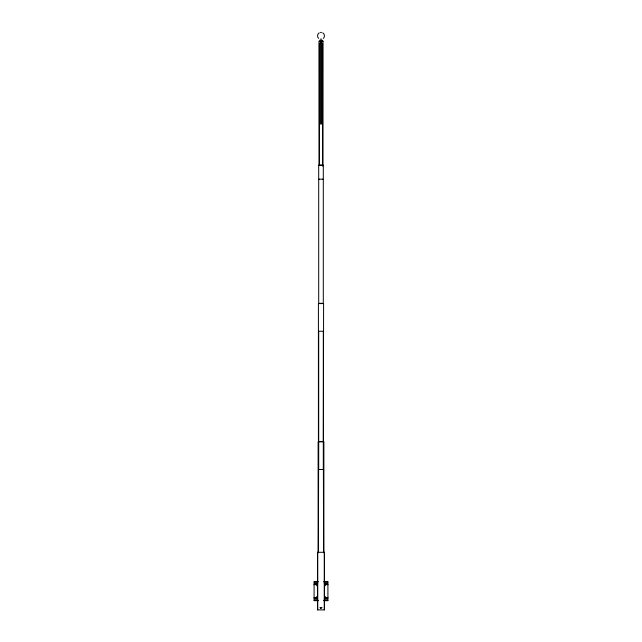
<?xml version="1.0" encoding="UTF-8"?>
<svg xmlns="http://www.w3.org/2000/svg" width="642" height="642" viewBox="0 0 642 642"><rect width="100%" height="100%" fill="white"/><g stroke="black" fill="none" stroke-linecap="round" stroke-linejoin="round"><path stroke-width="0.96" d="M315.318 584.188C317.14 582.864 315.294 586.066 315.479 583.867C317.092 583.257 315.695 585.881 315.318 584.156M315.31 598.071C315.92 596.474 316.963 599.179 315.447 598.408C315.607 596.161 316.883 599.724 315.318 598.007M325.687 584.188C327.58 582.856 325.679 586.098 325.847 583.867C327.476 583.289 326.016 585.833 325.687 584.156M325.679 598.071C326.248 596.498 327.34 599.171 325.815 598.408C326.048 596.145 327.203 599.724 325.687 598.007M320.527 608.175C321.546 606.65 321.048 609.788 320.551 608.03M317.541 585.44C316.418 587.021 316.442 583.763 317.541 585.352M317.541 596.964C316.418 598.545 316.442 595.278 317.541 596.867M324.459 585.352C325.55 583.755 325.598 587.029 324.459 585.44M324.459 596.867C325.55 595.278 325.598 598.545 324.459 596.964M323.359 38.376C325.045 36.899 324.7 33.906 322.733 32.854M319.267 32.854C317.3 33.906 316.955 36.899 318.641 38.376M322.814 165.05L323.014 41.208L322.26 41.208M323.391 441.544L323.592 303.586L318.408 303.586L318.408 441.544L323.592 441.544M320.478 32.429L321.522 32.429M320.133 39.194L321.867 39.194M319.275 40.919L322.725 40.919M319.186 165.05L318.986 41.208L323.014 41.208M319.435 43.223L319.275 165.171M319.917 43.223L322.091 43.223M322.565 43.223L322.725 166.166M318.986 165.05L323.014 165.05M318.986 179.166L319.443 179.166M319.732 179.166L322.268 179.166M322.557 179.166L323.014 179.166M319.363 331.232L322.637 331.232M323.664 441.832L318.119 441.832L318.119 552.762M318.601 469.479L318.408 552.626M319.162 469.479L322.838 469.479M323.399 469.479L323.592 552.626M318.095 581.628L314.09 581.628L314.09 600.687L318.095 600.687M323.905 581.628L327.91 581.628L327.91 600.687L323.905 600.687M314.09 581.941L318.095 581.941M323.905 581.941L327.91 581.941M317.702 583.096L315.816 583.096A1.725 1.725 0 0 0 314.09 584.822M324.298 583.096L326.184 583.096A1.725 1.725 0 0 1 327.91 584.822M317.702 599.219L315.816 599.219A1.725 1.725 0 0 1 314.09 597.493M324.298 599.219L326.184 599.219A1.725 1.725 0 0 0 327.91 597.493M314.09 600.374L318.095 600.374M323.905 600.374L327.91 600.374M319.901 607.725L322.099 607.725M324.274 552.297L324.274 609.9M323.881 441.832L323.881 552.762M323.303 331.232L323.303 469.479M321.08 41.208L321.08 124.155M320.936 41.208L320.936 124.155M318.697 331.232L318.697 469.479M317.726 552.297L317.726 609.9M323.303 165.339L318.697 165.339L318.697 303.297L323.303 303.297L323.303 165.339M324.451 552.297L317.549 552.297L317.549 609.9L324.451 609.9L324.451 552.297"/></g></svg>
